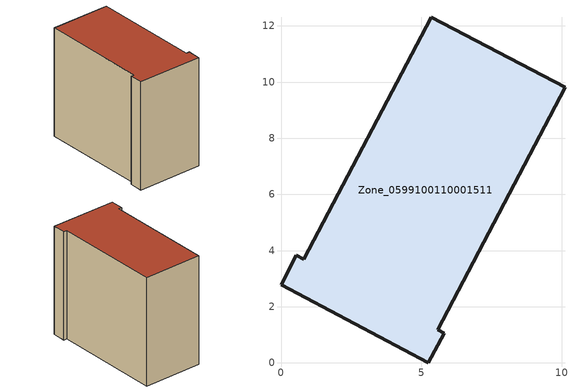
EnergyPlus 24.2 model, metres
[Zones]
Zone_0599100110001511
 floor ground (C_G): 0,2.79 0.55,3.83 0.81,3.69 5.34,12.31 10.11,9.81 5.57,1.18 5.81,1.06 5.25,0 z0
 wall outside (C_F): 5.25,0 5.81,1.06 5.57,1.18 10.11,9.81 5.34,12.31 0.81,3.69 0.55,3.83 0,2.79 5.25,0 z0:9.79
 roof outside (C_R): 0.55,3.83 0,2.79 5.25,0 5.81,1.06 5.57,1.18 10.11,9.81 5.34,12.31 0.81,3.69 z9.79
[BUILDING]
Pand.0599100110001511: North Axis=0; Terrain=City; Loads Convergence Tolerance Value=0.04; Temperature Convergence Tolerance Value=0.4; Solar Distribution=FullExterior; Maximum Number of Warmup Days=25; Minimum Number of Warmup Days=1
[Site:Location]
Rotterdam.The.Hague.AP_ZH_NLD Design_Conditions: Latitude=51.96; Longitude=4.45; Time Zone=1; Elevation=-4.5
[SITE:GROUNDTEMPERATURE:BUILDINGSURFACE]
18, 18, 18, 18, 18, 18, 18, 18, 18, 18, 18, 18
[MATERIAL] Thermal Absorptance=0.9; Solar Absorptance=0.7; Visible Absorptance=0.7
Name | Roughness | Thickness | Conductivity | Density | Specific Heat
G.TI.2015-2018 | MediumSmooth | 0.15 | 0.0428571 | 540 | 1210
F.TI.2015-2018 | Rough | 0.3 | 0.0666667 | 1920 | 840
R.TI.2015-2018 | MediumRough | 0.2 | 0.0333333 | 1500 | 1000
[CONSTRUCTION]
C_G: G.TI.2015-2018
C_F: F.TI.2015-2018
C_R: R.TI.2015-2018
[ZONE]
Zone_0599100110001511: Type=1; Multiplier=1; Ceiling Height=Autocalculate; Volume=Autocalculate; Floor Area=autocalculate; Part of Total Floor Area=Yes
[ZONEINFILTRATION:DESIGNFLOWRATE]
Infil_Zone_0599100110001511: Zone or ZoneList or Space or SpaceList=Zone_0599100110001511; Schedule=AlwaysOn; Design Flow Rate Calculation Method=Flow/Area; Flow Rate per Floor Area=0.0015; Constant Term Coefficient=1; Temperature Term Coefficient=0; Velocity Term Coefficient=0; Velocity Squared Term Coefficient=0
[HVACTEMPLATE:ZONE:IDEALLOADSAIRSYSTEM]
Zone_0599100110001511: Maximum Heating Supply Air Temperature=50; Minimum Cooling Supply Air Temperature=13; Maximum Heating Supply Air Humidity Ratio=0.0156; Minimum Cooling Supply Air Humidity Ratio=0.0077; Heating Limit=NoLimit; Cooling Limit=NoLimit; Dehumidification Control Type=ConstantSensibleHeatRatio; Cooling Sensible Heat Ratio=0.7; Dehumidification Setpoint=60; Humidification Control Type=None; Humidification Setpoint=30; Outdoor Air Method=None; Outdoor Air Flow Rate per Person=0.00944; Outdoor Air Flow Rate per Zone Floor Area=0; Outdoor Air Flow Rate per Zone=0; Demand Controlled Ventilation Type=None; Outdoor Air Economizer Type=NoEconomizer; Heat Recovery Type=None; Sensible Heat Recovery Effectiveness=0.7; Latent Heat Recovery Effectiveness=0.65
[ZONECONTROL:THERMOSTAT]
ThermostatControl_Zone_0599100110001511: Zone or ZoneList=Zone_0599100110001511; Control Type Schedule=DualSetpointControlType; Control 1=Thermostat_Zone_0599100110001511; Temperature Difference Between Cutout And Setpoint=0
[THERMOSTATSETPOINT:DUALSETPOINT]
Thermostat_Zone_0599100110001511: Heating Setpoint Temperature Schedule=HeatingSetpoint_Zone_0599100110001511; Cooling Setpoint Temperature Schedule=CoolingSetpoint_Zone_0599100110001511
[SCHEDULE:COMPACT]
HeatingSetpoint_Zone_0599100110001511: Through: 12/31, For: AllDays, Until: 24:00, 21
CoolingSetpoint_Zone_0599100110001511: Through: 12/31, For: AllDays, Until: 24:00, 24
DualSetpointControlType: Through: 12/31, For: AllDays, Until: 24:00, 4
AlwaysOn: Through: 12/31, For: AllDays, Until: 24:00, 1
